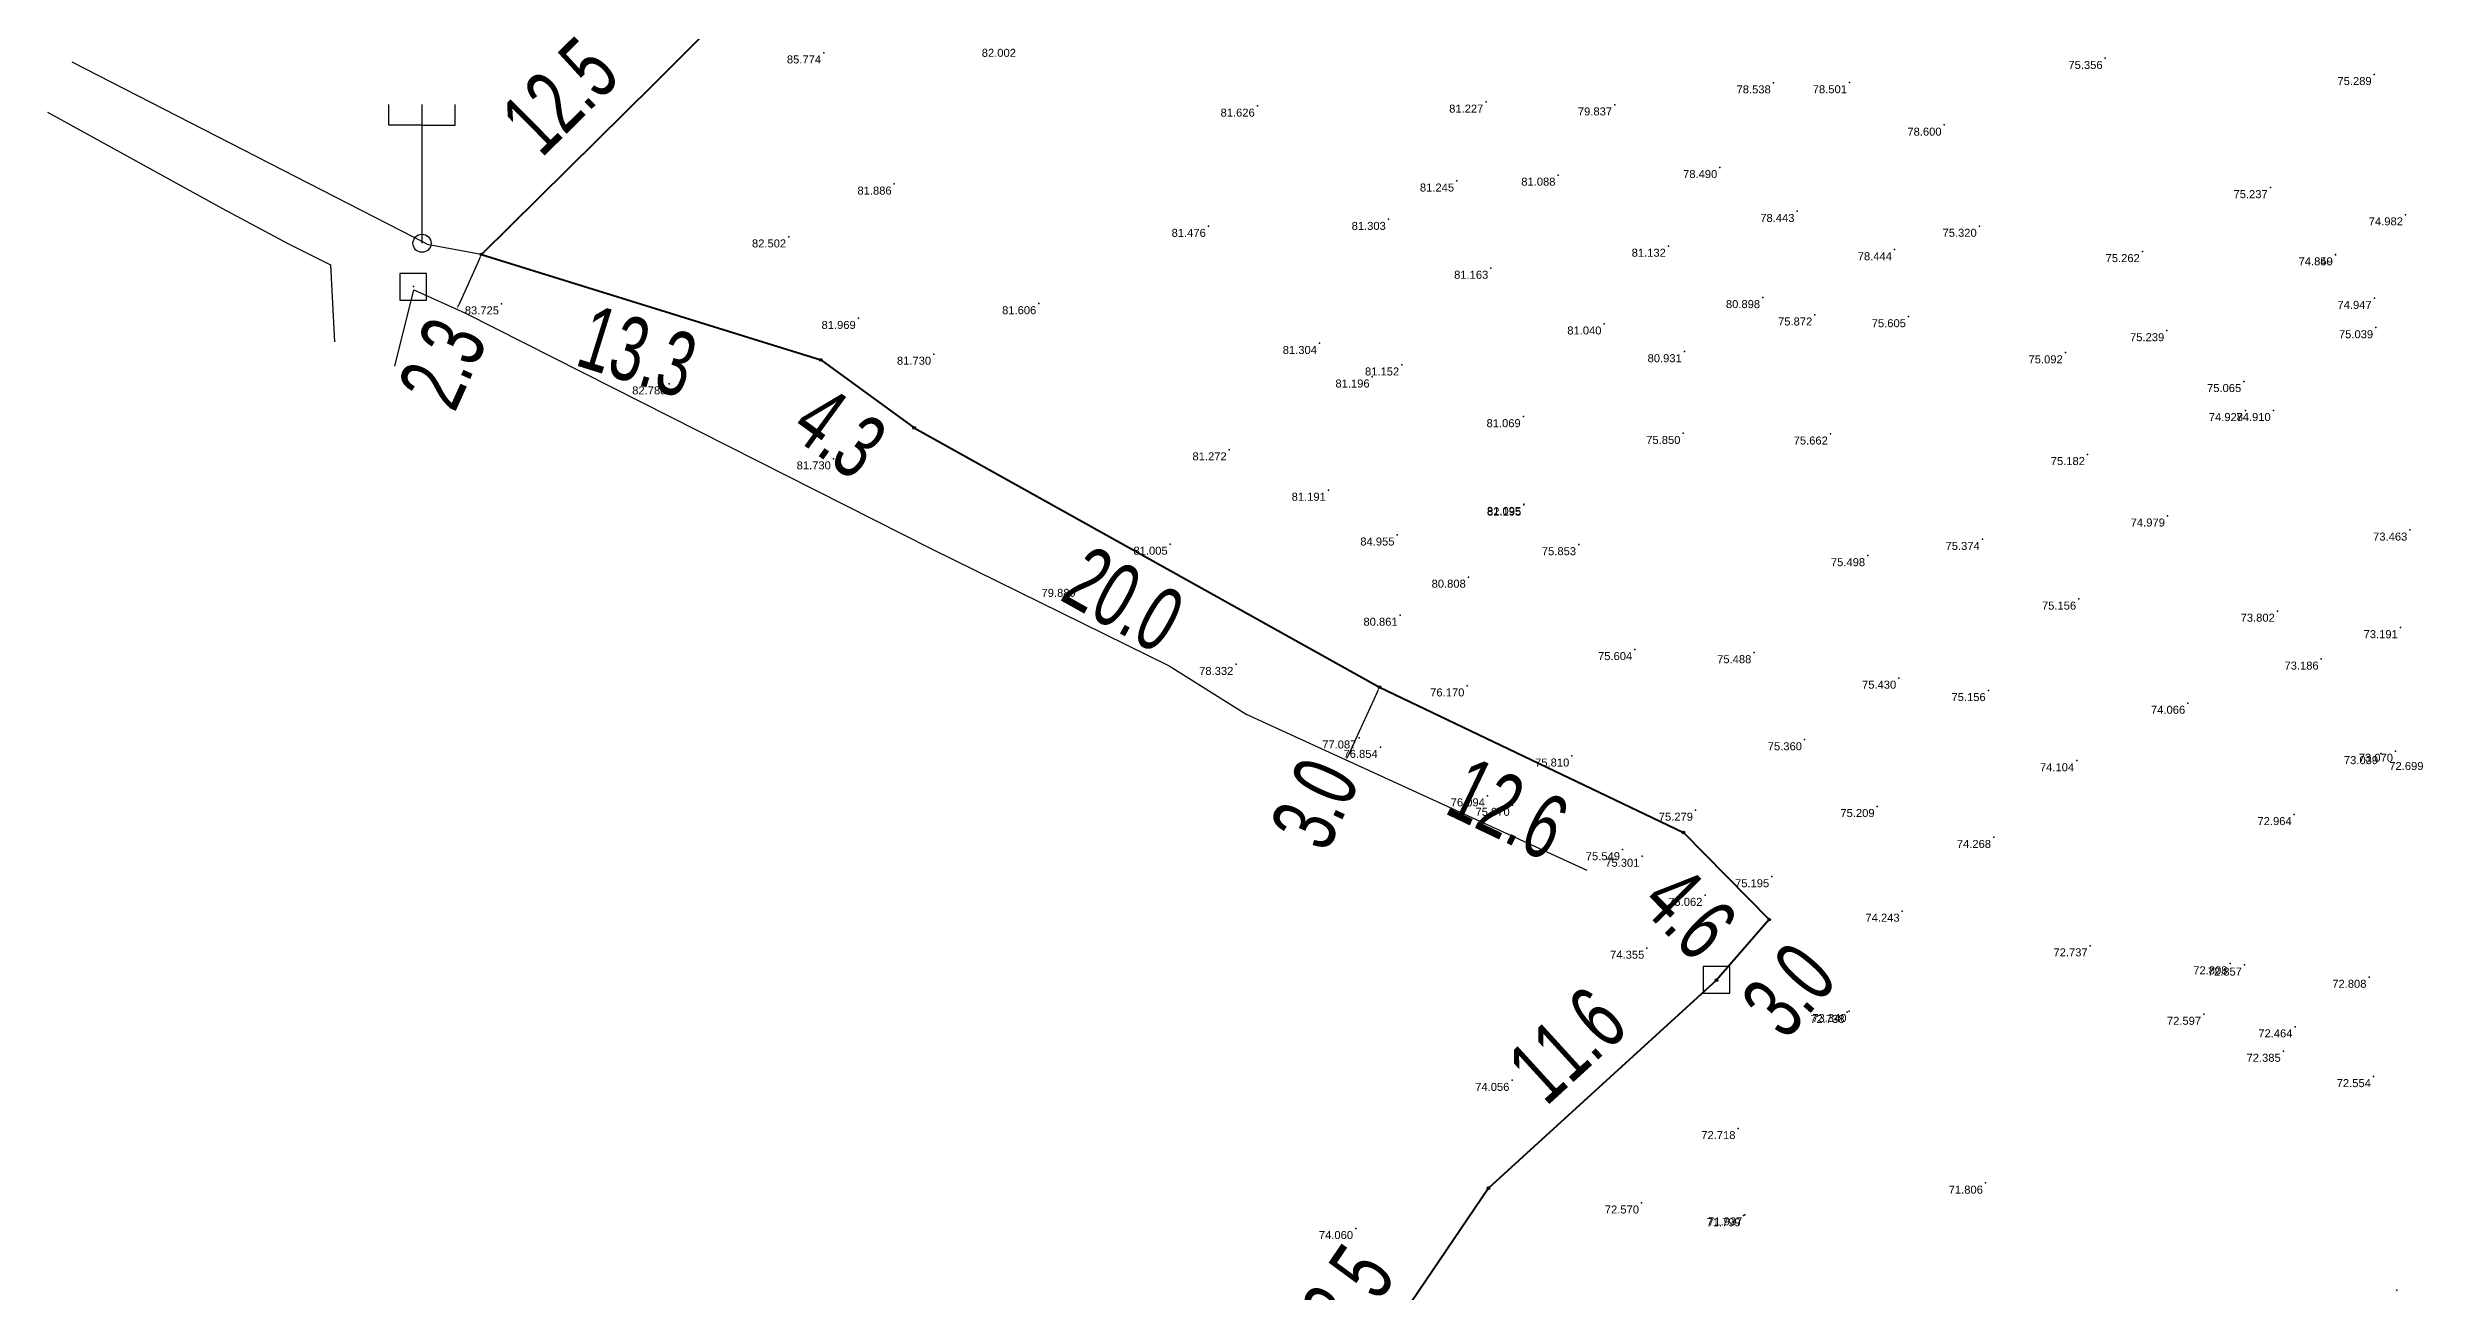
# Model space of a CAD drawing. Header units: millimetres. Extents: x 706139 to 707011, y 753722 to 954403.
# Drawn here: x 706233.2 to 706322, y 953986.6 to 954033.2 of the extents above; entities that cross this region are included whole.
import ezdxf
from ezdxf.enums import TextEntityAlignment as Align

# ---------------------------------------------------------------- set-up
doc = ezdxf.new("R2010")
doc.units = ezdxf.units.MM
doc.linetypes.add('SOLID_LINE', pattern=[0])
doc.layers.add('BD', color=1, linetype='Continuous', lineweight=40)
doc.layers.add('BD SYMBOL', color=7, linetype='Continuous', lineweight=30)
for name, color, linetype in [('dim', 7, 'Continuous'), ('EP SYMBOL', 7, 'Continuous'), ('Height', 7, 'Continuous'), ('RD', 5, 'Continuous'), ('SY SYMBOL', 7, 'Continuous')]:
    doc.layers.add(name, color=color, linetype=linetype)
doc.styles.add('DIM', font='ARIALN.TTF', dxfattribs={"width": 0.8, "height": 2.4})
doc.styles.get("Standard").update_dxf_attribs({"font": 'arial.ttf'})
doc.dimstyles.get("Standard").update_dxf_attribs({"dimtxt": 0.18, "dimasz": 0.18, "dimexe": 0.18, "dimexo": 0.0625, "dimgap": 0.09, "dimtad": 0, "dimtih": 1, "dimtoh": 1, "dimdec": 4, "dimzin": 0, "dimdsep": 46, "dimtxsty": 'Standard', "dimcen": 0.09, "dimadec": 0, "dimazin": 0, "dimtfac": 1, "dimtdec": 4, "dimtofl": 0, "dimtmove": 0, "dimatfit": 3, "dimfxl": 1, "dimtolj": 1, "dimtzin": 0, "dimarcsym": 0})

# ---------------------------------------------------------------- blocks, each defined once
blk = doc.blocks.new('EP')
at = {"color": 6}
for p, q in [((-0.415, 1.477), (-0.415, 1.736)), ((0, 1.477), (0, 1.736)), ((0.415, 1.477), (0.415, 1.736)), ((0, 1.477), (-0.415, 1.477)), ((0, 0), (0, 1.477)), ((0, 1.477), (0.415, 1.477))]:
    blk.add_line(p, q, dxfattribs=at)
blk.add_circle((0, 0), 0.113, dxfattribs=at)
blk = doc.blocks.new('SYSTONE')
at = {"color": 6}
blk.add_polyline3d([(-0.256, -0.003, 0), (-0.256, -0.253, 0), (0.244, -0.253, 0), (0.244, 0.247, 0), (-0.256, 0.247, 0), (-0.256, -0.003, 0)], close=True, dxfattribs=at)
blk.add_point((0, 0), dxfattribs=at)
blk = doc.blocks.new('BD')
at = {"linetype": 'ByBlock'}
for p, q in [((-0.037, -0.034), (0.037, 0.034)), ((-0.035, 0.035), (0.035, -0.035))]:
    blk.add_line(p, q, dxfattribs=at)
blk.add_circle((0, 0), 0.05)
blk.add_point((0, 0))
blk = doc.blocks.new('*D209')
at = {"layer": 'Defpoints', "color": 0, "transparency": 16777216}
for p in [(707534.194, 953960.471), (707535.993, 953959.252), (707528.395, 953948.04)]:
    blk.add_point(p, dxfattribs=at)
at = {"layer": 'dim', "color": 0, "transparency": 16777216, "insert": (707530.395, 953954.865), "char_height": 2.4, "attachment_point": 5, "rotation": 55.87581, "style": 'DIM'}
blk.add_mtext('\\A1;13.5', dxfattribs=at)
blk = doc.blocks.new('*D210')
at = {"layer": 'Defpoints', "color": 0, "transparency": 16777216}
for p in [(707543.217, 953968.511), (707544.546, 953967.054), (707535.993, 953959.252)]:
    blk.add_point(p, dxfattribs=at)
at = {"layer": 'dim', "color": 0, "transparency": 16777216, "insert": (707538.941, 953964.61), "char_height": 2.4, "attachment_point": 5, "rotation": 42.3709, "style": 'DIM'}
blk.add_mtext('\\A1;11.6', dxfattribs=at)
blk = doc.blocks.new('*D211')
at = {"layer": 'Defpoints', "color": 0, "transparency": 16777216}
for p in [(707546.526, 953969.319), (707548.248, 953967.814), (707544.546, 953967.054)]:
    blk.add_point(p, dxfattribs=at)
at = {"layer": 'dim', "color": 0, "transparency": 16777216, "insert": (707547.258, 953966.681), "char_height": 2.4, "attachment_point": 5, "rotation": 48.84095, "style": 'DIM'}
blk.add_mtext('\\A1;3.0', dxfattribs=at)
blk = doc.blocks.new('*D212')
at = {"layer": 'Defpoints', "color": 0, "transparency": 16777216}
for p in [(707543.304, 953972.584), (707541.913, 953971.212), (707546.526, 953969.319)]:
    blk.add_point(p, dxfattribs=at)
at = {"layer": 'dim', "color": 0, "transparency": 16777216, "insert": (707543.524, 953969.579), "char_height": 2.4, "attachment_point": 5, "rotation": 314.62021, "style": 'DIM'}
blk.add_mtext('\\A1;4.6', dxfattribs=at)
blk = doc.blocks.new('*D213')
at = {"layer": 'Defpoints', "color": 0, "transparency": 16777216}
for p in [(707531.911, 953978.033), (707531.035, 953976.201), (707543.304, 953972.584)]:
    blk.add_point(p, dxfattribs=at)
at = {"layer": 'dim', "color": 0, "transparency": 16777216, "insert": (707536.731, 953973.477), "char_height": 2.4, "attachment_point": 5, "rotation": 334.43932, "style": 'DIM'}
blk.add_mtext('\\A1;12.6', dxfattribs=at)
blk = doc.blocks.new('*D214')
at = {"layer": 'Defpoints', "color": 0, "transparency": 16777216}
for p in [(707514.469, 953987.756), (707513.595, 953986.188), (707531.911, 953978.033)]:
    blk.add_point(p, dxfattribs=at)
at = {"layer": 'dim', "color": 0, "transparency": 16777216, "insert": (707522.316, 953981.327), "char_height": 2.4, "attachment_point": 5, "rotation": 330.86263, "style": 'DIM'}
blk.add_mtext('\\A1;20.0', dxfattribs=at)
blk = doc.blocks.new('*D215')
at = {"layer": 'Defpoints', "color": 0, "transparency": 16777216}
for p in [(707510.974, 953990.303), (707509.924, 953988.863), (707514.469, 953987.756)]:
    blk.add_point(p, dxfattribs=at)
at = {"layer": 'dim', "color": 0, "transparency": 16777216, "insert": (707511.671, 953987.589), "char_height": 2.4, "attachment_point": 5, "rotation": 323.9171, "style": 'DIM'}
blk.add_mtext('\\A1;4.3', dxfattribs=at)
blk = doc.blocks.new('*D216')
at = {"layer": 'Defpoints', "color": 0, "transparency": 16777216}
for p in [(707498.245, 953994.261), (707497.728, 953992.599), (707510.974, 953990.303)]:
    blk.add_point(p, dxfattribs=at)
at = {"layer": 'dim', "color": 0, "transparency": 16777216, "insert": (707504.092, 953990.62), "char_height": 2.4, "attachment_point": 5, "rotation": 342.72726, "style": 'DIM'}
blk.add_mtext('\\A1;13.3', dxfattribs=at)
blk = doc.blocks.new('*D217')
at = {"layer": 'Defpoints', "color": 0, "transparency": 16777216}
for p in [(707505.628, 954004.601), (707507.14, 954003.075), (707498.245, 953994.261)]:
    blk.add_point(p, dxfattribs=at)
at = {"layer": 'dim', "color": 0, "transparency": 16777216, "insert": (707501.181, 954000.194), "char_height": 2.4, "attachment_point": 5, "rotation": 44.73793, "style": 'DIM'}
blk.add_mtext('\\A1;12.5', dxfattribs=at)
blk = doc.blocks.new('*D489')
at = {"layer": 'Defpoints', "color": 0, "transparency": 16777216}
for p in [(707498.245, 953994.261), (707497.317, 953992.206), (707497.317, 953992.206)]:
    blk.add_point(p, dxfattribs=at)
at = {"layer": 'dim', "color": 0, "lineweight": -2, "transparency": 16777216}
blk.add_line((707498.171, 953994.097), (707497.391, 953992.37), dxfattribs=at)
at = {"layer": 'dim', "color": 0, "transparency": 16777216}
for points in [[(707498.143, 953994.11), (707498.198, 953994.085), (707498.245, 953994.261)], [(707497.364, 953992.383), (707497.418, 953992.358), (707497.317, 953992.206)]]:
    blk.add_solid(points, dxfattribs=at)
at = {"layer": 'dim', "color": 0, "transparency": 16777216, "insert": (707496.788, 953990.173), "char_height": 2.4, "attachment_point": 5, "rotation": 65.69704, "style": 'DIM'}
blk.add_mtext('\\A1;2.3', dxfattribs=at)
blk = doc.blocks.new('*D490')
at = {"layer": 'Defpoints', "color": 0, "transparency": 16777216}
for p in [(707531.911, 953978.033), (707530.663, 953975.308), (707530.663, 953975.308)]:
    blk.add_point(p, dxfattribs=at)
at = {"layer": 'dim', "color": 0, "lineweight": -2, "transparency": 16777216}
blk.add_line((707531.836, 953977.87), (707530.738, 953975.472), dxfattribs=at)
at = {"layer": 'dim', "color": 0, "transparency": 16777216}
for points in [[(707531.809, 953977.882), (707531.863, 953977.857), (707531.911, 953978.033)], [(707530.711, 953975.484), (707530.766, 953975.459), (707530.663, 953975.308)]]:
    blk.add_solid(points, dxfattribs=at)
at = {"layer": 'dim', "color": 0, "transparency": 16777216, "insert": (707529.493, 953973.671), "char_height": 2.4, "attachment_point": 5, "rotation": 65.40548, "style": 'DIM'}
blk.add_mtext('\\A1;3.0', dxfattribs=at)
blk = doc.blocks.new('FGHFGH')
at = {"layer": 'BD'}
for p, q in [((707507.13974, 954003.0752), (707504.70574, 954000.6472)), ((707504.70574, 954000.6472), (707498.24474, 953994.2612)), ((707498.24474, 953994.2612), (707510.97374, 953990.3032)), ((707510.97374, 953990.3032), (707514.46874, 953987.7562)), ((707514.46874, 953987.7562), (707531.91074, 953978.0332)), ((707531.91074, 953978.0332), (707543.30374, 953972.5842)), ((707543.30374, 953972.5842), (707546.52574, 953969.3192)), ((707546.52574, 953969.3192), (707544.54574, 953967.0542)), ((707544.54574, 953967.0542), (707535.99274, 953959.2522)), ((707535.99274, 953959.2522), (707528.39474, 953948.0402))]:
    blk.add_line(p, q, dxfattribs=at)
at = {"layer": 'RD'}
for p, q in [((707496.20674, 953994.6432), (707482.89774, 954001.4732)), ((707481.97274, 953999.5922), (707488.54074, 953995.9782)), ((707488.54074, 953995.9782), (707491.01174, 953994.6562)), ((707491.01174, 953994.6562), (707492.58974, 953993.8692)), ((707498.23674, 953994.2612), (707496.21474, 953994.6262)), ((707492.58974, 953993.8692), (707492.73174, 953990.9772)), ((707494.99374, 953990.0732), (707495.71174, 953992.9312)), ((707495.71174, 953992.9312), (707497.64274, 953992.0592)), ((707497.64274, 953992.0592), (707515.13774, 953983.2042)), ((707515.13774, 953983.2042), (707524.02374, 953978.8312)), ((707524.02374, 953978.8312), (707526.91374, 953977.0242)), ((707526.91374, 953977.0242), (707539.68574, 953971.1782))]:
    blk.add_line(p, q, dxfattribs=at)
at = {"layer": 'BD SYMBOL'}
for p in [(707498.24474, 953994.2612), (707510.97374, 953990.3032, 82.179), (707514.46874, 953987.7562, 81.581), (707531.91074, 953978.0332, 76.873), (707543.30374, 953972.5842, 75.357), (707546.52574, 953969.3192, 74.787), (707544.54574, 953967.0542, 73.721), (707535.99274, 953959.2522, 73.395)]:
    blk.add_blockref('BD', p, dxfattribs=at)
at = {"layer": 'EP SYMBOL', "xscale": 3, "yscale": 3, "zscale": 3}
blk.add_blockref('EP', (707496.01674, 953994.6782), dxfattribs=at)
at = {"layer": 'SY SYMBOL', "xscale": 2, "yscale": 2, "zscale": 2}
for p in [(707495.69274, 953993.0572), (707544.55874, 953967.0722, 73.734)]:
    blk.add_blockref('SYSTONE', p, dxfattribs=at)
at = {"layer": 'dim'}
for p1, p2, distance, picture, middle in [((707498.24474, 953994.2612), (707507.13974, 954003.0752), 2.14735, '*D217', (707501.18079, 954000.19354)), ((707510.97374, 953990.3032), (707498.24474, 953994.2612), 1.74096, '*D216', (707504.09231, 953990.61976)), ((707514.46874, 953987.7562), (707510.97374, 953990.3032), 1.78241, '*D215', (707511.67148, 953987.58922)), ((707531.91074, 953978.0332), (707514.46874, 953987.7562), 1.79501, '*D214', (707522.31574, 953981.32685)), ((707543.30374, 953972.5842), (707531.91074, 953978.0332), 2.03067, '*D213', (707536.73107, 953973.47678)), ((707546.52574, 953969.3192), (707543.30374, 953972.5842), 1.95409, '*D212', (707543.52386, 953969.57914)), ((707544.54574, 953967.0542), (707546.52574, 953969.3192), -2.28767, '*D211', (707547.25809, 953966.68107)), ((707535.99274, 953959.2522), (707544.54574, 953967.0542), 1.97123, '*D210', (707538.94078, 953964.60954)), ((707528.39474, 953948.0402), (707535.99274, 953959.2522), 2.17233, '*D209', (707530.39543, 953954.86485))]:
    dim = blk.add_aligned_dim(p1=p1, p2=p2, distance=distance, dimstyle='Standard', dxfattribs=at)
    dim.commit()
    dim.dimension.update_dxf_attribs({"geometry": picture, "text_midpoint": middle})
for base, p1, p2, angle, picture, middle in [((707497.31682, 953992.20638), (707498.24474, 953994.2612), (707497.31682, 953992.20638), 245.6970408, '*D489', (707496.78804, 953990.17256)), ((707530.66333, 953975.30794), (707531.91074, 953978.0332), (707530.66333, 953975.30794), 245.4054822, '*D490', (707529.49288, 953973.67087))]:
    dim = blk.add_linear_dim(base=base, p1=p1, p2=p2, angle=angle, dimstyle='Standard', override={"dimsd1": 0, "dimsd2": 0}, dxfattribs=at)
    dim.commit()
    dim.dimension.update_dxf_attribs({"geometry": picture, "text_midpoint": middle, "dimtype": 129})

msp = doc.modelspace()

# ---------------------------------------------------------------- linework, layer by layer
at = {"color": 0, "linetype": 'SOLID_LINE'}
for p in [(706262.256, 954033.0362, 85.7736), (706262.256, 954033.0362, 85.7736), (706262.256, 954033.0362, 85.7736), (706310.3008, 954032.8296, 75.3558), (706310.3008, 954032.8296, 75.3558), (706310.3008, 954032.8296, 75.3558), (706297.8595, 954031.9146, 78.538), (706297.8595, 954031.9146, 78.538), (706297.8595, 954031.9146, 78.538), (706300.7161, 954031.9205, 78.5008), (706300.7161, 954031.9205, 78.5008), (706300.7161, 954031.9205, 78.5008), (706320.3868, 954032.2278, 75.2888), (706320.3868, 954032.2278, 75.2888), (706320.3868, 954032.2278, 75.2888), (706278.5143, 954031.0424, 81.6262), (706278.5143, 954031.0424, 81.6262), (706278.5143, 954031.0424, 81.6262), (706287.0853, 954031.1936, 81.227), (706287.0853, 954031.1936, 81.227), (706287.0853, 954031.1936, 81.227), (706291.9099, 954031.0875, 79.8369), (706291.9099, 954031.0875, 79.8369), (706291.9099, 954031.0875, 79.8369), (706304.2627, 954030.3291, 78.6005), (706304.2627, 954030.3291, 78.6005), (706304.2627, 954030.3291, 78.6005), (706289.7875, 954028.4537, 81.0878), (706289.7875, 954028.4537, 81.0878), (706289.7875, 954028.4537, 81.0878), (706295.8544, 954028.7388, 78.4899), (706295.8544, 954028.7388, 78.4899), (706295.8544, 954028.7388, 78.4899), (706264.9016, 954028.1192, 81.8864), (706264.9016, 954028.1192, 81.8864), (706264.9016, 954028.1192, 81.8864), (706285.9879, 954028.2339, 81.2454), (706285.9879, 954028.2339, 81.2454), (706285.9879, 954028.2339, 81.2454), (706316.49, 954027.9852, 75.2366), (706316.49, 954027.9852, 75.2366), (706316.49, 954027.9852, 75.2366), (706276.6789, 954026.5339, 81.4764), (706276.6789, 954026.5339, 81.4764), (706276.6789, 954026.5339, 81.4764), (706283.4281, 954026.7951, 81.3027), (706283.4281, 954026.7951, 81.3027), (706283.4281, 954026.7951, 81.3027), (706298.7481, 954027.0931, 78.4433), (706298.7481, 954027.0931, 78.4433), (706298.7481, 954027.0931, 78.4433), (706305.5813, 954026.5379, 75.3203), (706305.5813, 954026.5379, 75.3203), (706305.5813, 954026.5379, 75.3203), (706321.5592, 954026.9656, 74.9818), (706321.5592, 954026.9656, 74.9818), (706321.5592, 954026.9656, 74.9818), (706260.9468, 954026.1382, 82.5019), (706260.9468, 954026.1382, 82.5019), (706260.9468, 954026.1382, 82.5019), (706293.9266, 954025.7893, 81.1319), (706293.9266, 954025.7893, 81.1319), (706293.9266, 954025.7893, 81.1319), (706302.4032, 954025.6586, 78.4437), (706302.4032, 954025.6586, 78.4437), (706302.4032, 954025.6586, 78.4437), (706287.2701, 954024.9638, 81.1632), (706287.2701, 954024.9638, 81.1632), (706287.2701, 954024.9638, 81.1632), (706311.6938, 954025.5871, 75.2616), (706311.6938, 954025.5871, 75.2616), (706311.6938, 954025.5871, 75.2616), (706318.9282, 954025.4665, 74.8399), (706318.9282, 954025.4665, 74.8399), (706318.9282, 954025.4665, 74.8399), (706318.9282, 954025.4665, 74.8399), (706318.9282, 954025.4665, 74.8399), (706318.9282, 954025.4665, 74.8399), (706318.9304, 954025.4689, 74.8585), (706318.9304, 954025.4689, 74.8585), (706318.9304, 954025.4689, 74.8585), (706297.4593, 954023.8631, 80.8977), (706297.4593, 954023.8631, 80.8977), (706297.4593, 954023.8631, 80.8977), (706320.3879, 954023.8336, 74.947), (706320.3879, 954023.8336, 74.947), (706320.3879, 954023.8336, 74.947), (706250.181, 954023.6278, 83.7255), (706250.181, 954023.6278, 83.7255), (706250.181, 954023.6278, 83.7255), (706263.555, 954023.0822, 81.9692), (706263.555, 954023.0822, 81.9692), (706263.555, 954023.0822, 81.9692), (706270.3246, 954023.6347, 81.6062), (706270.3246, 954023.6347, 81.6062), (706270.3246, 954023.6347, 81.6062), (706299.4158, 954023.2119, 75.8719), (706299.4158, 954023.2119, 75.8719), (706299.4158, 954023.2119, 75.8719), (706302.927, 954023.1467, 75.605), (706302.927, 954023.1467, 75.605), (706302.927, 954023.1467, 75.605), (706280.8455, 954022.1437, 81.3037), (706280.8455, 954022.1437, 81.3037), (706280.8455, 954022.1437, 81.3037), (706291.5124, 954022.8751, 81.0395), (706291.5124, 954022.8751, 81.0395), (706291.5124, 954022.8751, 81.0395), (706312.61, 954022.6219, 75.2388), (706312.61, 954022.6219, 75.2388), (706312.61, 954022.6219, 75.2388), (706320.4424, 954022.7332, 75.0393), (706320.4424, 954022.7332, 75.0393), (706320.4424, 954022.7332, 75.0393), (706266.3819, 954021.7423, 81.7301), (706266.3819, 954021.7423, 81.7301), (706266.3819, 954021.7423, 81.7301), (706283.9296, 954021.3372, 81.152), (706283.9296, 954021.3372, 81.152), (706283.9296, 954021.3372, 81.152), (706294.5235, 954021.8343, 80.9309), (706294.5235, 954021.8343, 80.9309), (706294.5235, 954021.8343, 80.9309), (706308.8051, 954021.7934, 75.0921), (706308.8051, 954021.7934, 75.0921), (706308.8051, 954021.7934, 75.0921), (706256.4572, 954020.6283, 82.7876), (706256.4572, 954020.6283, 82.7876), (706256.4572, 954020.6283, 82.7876), (706282.8211, 954020.8862, 81.1963), (706282.8211, 954020.8862, 81.1963), (706282.8211, 954020.8862, 81.1963), (706315.498, 954020.7154, 75.065), (706315.498, 954020.7154, 75.065), (706315.498, 954020.7154, 75.065), (706288.4854, 954019.3981, 81.0692), (706288.4854, 954019.3981, 81.0692), (706288.4854, 954019.3981, 81.0692), (706315.5637, 954019.6275, 74.9277), (706315.5637, 954019.6275, 74.9277), (706315.5637, 954019.6275, 74.9277), (706316.6019, 954019.6295, 74.9098), (706316.6019, 954019.6295, 74.9098), (706316.6019, 954019.6295, 74.9098), (706294.4728, 954018.7711, 75.8495), (706294.4728, 954018.7711, 75.8495), (706294.4728, 954018.7711, 75.8495), (706299.9996, 954018.7485, 75.6618), (706299.9996, 954018.7485, 75.6618), (706299.9996, 954018.7485, 75.6618), (706262.6225, 954017.8179, 81.7295), (706262.6225, 954017.8179, 81.7295), (706262.6225, 954017.8179, 81.7295), (706277.4615, 954018.1549, 81.2715), (706277.4615, 954018.1549, 81.2715), (706277.4615, 954018.1549, 81.2715), (706309.6372, 954017.9786, 75.1822), (706309.6372, 954017.9786, 75.1822), (706309.6372, 954017.9786, 75.1822), (706281.1794, 954016.6407, 81.1905), (706281.1794, 954016.6407, 81.1905), (706281.1794, 954016.6407, 81.1905), (706288.4996, 954016.1096, 81.0949), (706288.4996, 954016.1096, 81.0949), (706288.4996, 954016.1096, 81.0949), (706288.5056, 954016.0815, 82.1953), (706288.5056, 954016.0815, 82.1953), (706288.5056, 954016.0815, 82.1953), (706283.7538, 954014.9622, 84.9549), (706283.7538, 954014.9622, 84.9549), (706283.7538, 954014.9622, 84.9549), (706312.6353, 954015.675, 74.9793), (706312.6353, 954015.675, 74.9793), (706312.6353, 954015.675, 74.9793), (706321.723, 954015.1471, 73.4626), (706321.723, 954015.1471, 73.4626), (706321.723, 954015.1471, 73.4626), (706275.2491, 954014.6171, 81.0048), (706275.2491, 954014.6171, 81.0048), (706275.2491, 954014.6171, 81.0048), (706290.5601, 954014.5996, 75.8533), (706290.5601, 954014.5996, 75.8533), (706290.5601, 954014.5996, 75.8533), (706301.3967, 954014.1869, 75.4977), (706301.3967, 954014.1869, 75.4977), (706301.3967, 954014.1869, 75.4977), (706305.6951, 954014.7968, 75.3737), (706305.6951, 954014.7968, 75.3737), (706305.6951, 954014.7968, 75.3737), (706286.4259, 954013.3802, 80.8084), (706286.4259, 954013.3802, 80.8084), (706286.4259, 954013.3802, 80.8084), (706271.8028, 954013.0375, 79.889), (706271.8028, 954013.0375, 79.889), (706271.8028, 954013.0375, 79.889), (706309.3083, 954012.5583, 75.1559), (706309.3083, 954012.5583, 75.1559), (706309.3083, 954012.5583, 75.1559), (706283.8714, 954011.9553, 80.8606), (706283.8714, 954011.9553, 80.8606), (706283.8714, 954011.9553, 80.8606), (706316.7557, 954012.1057, 73.8015), (706316.7557, 954012.1057, 73.8015), (706316.7557, 954012.1057, 73.8015), (706321.3654, 954011.4884, 73.1913), (706321.3654, 954011.4884, 73.1913), (706321.3654, 954011.4884, 73.1913), (706292.6649, 954010.6661, 75.6039), (706292.6649, 954010.6661, 75.6039), (706292.6649, 954010.6661, 75.6039), (706297.1314, 954010.5501, 75.4881), (706297.1314, 954010.5501, 75.4881), (706297.1314, 954010.5501, 75.4881), (706277.7116, 954010.1102, 78.3321), (706277.7116, 954010.1102, 78.3321), (706277.7116, 954010.1102, 78.3321), (706302.5637, 954009.5948, 75.43), (706302.5637, 954009.5948, 75.43), (706302.5637, 954009.5948, 75.43), (706318.4002, 954010.3099, 73.1861), (706318.4002, 954010.3099, 73.1861), (706318.4002, 954010.3099, 73.1861), (706286.3731, 954009.3043, 76.1702), (706286.3731, 954009.3043, 76.1702), (706286.3731, 954009.3043, 76.1702), (706305.9172, 954009.1298, 75.1556), (706305.9172, 954009.1298, 75.1556), (706305.9172, 954009.1298, 75.1556), (706313.3962, 954008.6543, 74.0661), (706313.3962, 954008.6543, 74.0661), (706313.3962, 954008.6543, 74.0661), (706282.3244, 954007.3522, 77.0871), (706282.3244, 954007.3522, 77.0871), (706282.3244, 954007.3522, 77.0871), (706283.1235, 954006.9999, 76.8539), (706283.1235, 954006.9999, 76.8539), (706283.1235, 954006.9999, 76.8539), (706299.0291, 954007.2858, 75.3597), (706299.0291, 954007.2858, 75.3597), (706299.0291, 954007.2858, 75.3597), (706290.3064, 954006.6764, 75.8104), (706290.3064, 954006.6764, 75.8104), (706290.3064, 954006.6764, 75.8104), (706309.2332, 954006.4999, 74.104), (706309.2332, 954006.4999, 74.104), (706309.2332, 954006.4999, 74.104), (706320.6282, 954006.7654, 73.0387), (706320.6282, 954006.7654, 73.0387), (706320.6282, 954006.7654, 73.0387), (706321.1864, 954006.8543, 73.0695), (706321.1864, 954006.8543, 73.0695), (706321.1864, 954006.8543, 73.0695), (706287.1417, 954005.183, 76.0939), (706287.1417, 954005.183, 76.0939), (706287.1417, 954005.183, 76.0939), (706288.0717, 954004.8273, 75.9704), (706288.0717, 954004.8273, 75.9704), (706288.0717, 954004.8273, 75.9704), (706294.9433, 954004.6454, 75.2787), (706294.9433, 954004.6454, 75.2787), (706294.9433, 954004.6454, 75.2787), (706301.7521, 954004.7822, 75.2092), (706301.7521, 954004.7822, 75.2092), (706301.7521, 954004.7822, 75.2092), (706317.3883, 954004.4797, 72.964), (706317.3883, 954004.4797, 72.964), (706317.3883, 954004.4797, 72.964), (706306.1167, 954003.6227, 74.2683), (706306.1167, 954003.6227, 74.2683), (706306.1167, 954003.6227, 74.2683), (706292.2072, 954003.1648, 75.5487), (706292.2072, 954003.1648, 75.5487), (706292.2072, 954003.1648, 75.5487), (706292.9363, 954002.9174, 75.3013), (706292.9363, 954002.9174, 75.3013), (706292.9363, 954002.9174, 75.3013), (706297.8017, 954002.15, 75.1953), (706297.8017, 954002.15, 75.1953), (706297.8017, 954002.15, 75.1953), (706295.2968, 954001.4521, 75.0617), (706295.2968, 954001.4521, 75.0617), (706295.2968, 954001.4521, 75.0617), (706302.6912, 954000.8571, 74.2429), (706302.6912, 954000.8571, 74.2429), (706302.6912, 954000.8571, 74.2429), (706293.1184, 953999.471, 74.3545), (706293.1184, 953999.471, 74.3545), (706293.1184, 953999.471, 74.3545), (706309.739, 953999.5587, 72.7369), (706309.739, 953999.5587, 72.7369), (706309.739, 953999.5587, 72.7369), (706314.9798, 953998.8862, 72.8079), (706314.9798, 953998.8862, 72.8079), (706314.9798, 953998.8862, 72.8079), (706315.5231, 953998.8382, 72.857), (706315.5231, 953998.8382, 72.857), (706315.5231, 953998.8382, 72.857), (706320.192, 953998.3806, 72.8081), (706320.192, 953998.3806, 72.8081), (706320.192, 953998.3806, 72.8081), (706300.6227, 953997.0642, 72.7384), (706300.6227, 953997.0642, 72.7384), (706300.6227, 953997.0642, 72.7384), (706300.698, 953997.0978, 73.3404), (706300.698, 953997.0978, 73.3404), (706300.698, 953997.0978, 73.3404), (706313.9925, 953996.9936, 72.5966), (706313.9925, 953996.9936, 72.5966), (706313.9925, 953996.9936, 72.5966), (706317.4195, 953996.5213, 72.4641), (706317.4195, 953996.5213, 72.4641), (706317.4195, 953996.5213, 72.4641), (706316.9781, 953995.6063, 72.3847), (706316.9781, 953995.6063, 72.3847), (706316.9781, 953995.6063, 72.3847), (706288.0609, 953994.5148, 74.0559), (706288.0609, 953994.5148, 74.0559), (706288.0609, 953994.5148, 74.0559), (706320.3585, 953994.6562, 72.5544), (706320.3585, 953994.6562, 72.5544), (706320.3585, 953994.6562, 72.5544), (706296.5363, 953992.7081, 72.7177), (706296.5363, 953992.7081, 72.7177), (706296.5363, 953992.7081, 72.7177), (706305.8126, 953990.6616, 71.8057), (706305.8126, 953990.6616, 71.8057), (706305.8126, 953990.6616, 71.8057), (706292.9194, 953989.9181, 72.5705), (706292.9194, 953989.9181, 72.5705), (706292.9194, 953989.9181, 72.5705), (706296.7315, 953989.4385, 71.7991), (706296.7315, 953989.4385, 71.7991), (706296.7315, 953989.4385, 71.7991), (706296.7917, 953989.4719, 71.937), (706296.7917, 953989.4719, 71.937), (706296.7917, 953989.4719, 71.937), (706282.1995, 953988.9601, 74.0602), (706282.1995, 953988.9601, 74.0602), (706282.1995, 953988.9601, 74.0602), (706321.2267, 953986.6379, 71.9373), (706321.2267, 953986.6379, 71.9373), (706321.2267, 953986.6379, 71.9373)]:
    msp.add_point(p, dxfattribs=at)

# ---------------------------------------------------------------- block references
msp.add_blockref('FGHFGH', (-1248.8207, 31.2158))

# ---------------------------------------------------------------- texts
at = {"layer": 'Height', "color": 4, "linetype": 'SOLID_LINE'}
for s, p in [('85.774', (706262.156, 954032.9362, 85.7736)), ('85.774', (706262.156, 954032.9362, 85.7736)), ('85.774', (706262.156, 954032.9362, 85.7736)), ('82.002', (706269.4609, 954033.1849, 82.002)), ('82.002', (706269.4609, 954033.1849, 82.002)), ('82.002', (706269.4609, 954033.1849, 82.002)), ('75.356', (706310.2008, 954032.7296, 75.3558)), ('75.356', (706310.2008, 954032.7296, 75.3558)), ('75.356', (706310.2008, 954032.7296, 75.3558)), ('78.538', (706297.7595, 954031.8146, 78.538)), ('78.538', (706297.7595, 954031.8146, 78.538)), ('78.538', (706297.7595, 954031.8146, 78.538)), ('78.501', (706300.6161, 954031.8205, 78.5008)), ('78.501', (706300.6161, 954031.8205, 78.5008)), ('78.501', (706300.6161, 954031.8205, 78.5008)), ('75.289', (706320.2868, 954032.1278, 75.2888)), ('75.289', (706320.2868, 954032.1278, 75.2888)), ('75.289', (706320.2868, 954032.1278, 75.2888)), ('81.626', (706278.4143, 954030.9424, 81.6262)), ('81.626', (706278.4143, 954030.9424, 81.6262)), ('81.626', (706278.4143, 954030.9424, 81.6262)), ('81.227', (706286.9853, 954031.0936, 81.227)), ('81.227', (706286.9853, 954031.0936, 81.227)), ('81.227', (706286.9853, 954031.0936, 81.227)), ('79.837', (706291.8099, 954030.9875, 79.8369)), ('79.837', (706291.8099, 954030.9875, 79.8369)), ('79.837', (706291.8099, 954030.9875, 79.8369)), ('78.600', (706304.1627, 954030.2291, 78.6005)), ('78.600', (706304.1627, 954030.2291, 78.6005)), ('78.600', (706304.1627, 954030.2291, 78.6005)), ('81.088', (706289.6875, 954028.3537, 81.0878)), ('81.088', (706289.6875, 954028.3537, 81.0878)), ('81.088', (706289.6875, 954028.3537, 81.0878)), ('78.490', (706295.7544, 954028.6388, 78.4899)), ('78.490', (706295.7544, 954028.6388, 78.4899)), ('78.490', (706295.7544, 954028.6388, 78.4899)), ('81.886', (706264.8016, 954028.0192, 81.8864)), ('81.886', (706264.8016, 954028.0192, 81.8864)), ('81.886', (706264.8016, 954028.0192, 81.8864)), ('81.245', (706285.8879, 954028.1339, 81.2454)), ('81.245', (706285.8879, 954028.1339, 81.2454)), ('81.245', (706285.8879, 954028.1339, 81.2454)), ('75.237', (706316.39, 954027.8852, 75.2366)), ('75.237', (706316.39, 954027.8852, 75.2366)), ('75.237', (706316.39, 954027.8852, 75.2366)), ('81.303', (706283.3281, 954026.6951, 81.3027)), ('81.303', (706283.3281, 954026.6951, 81.3027)), ('81.303', (706283.3281, 954026.6951, 81.3027)), ('78.443', (706298.6481, 954026.9931, 78.4433)), ('78.443', (706298.6481, 954026.9931, 78.4433)), ('78.443', (706298.6481, 954026.9931, 78.4433)), ('74.982', (706321.4592, 954026.8656, 74.9818)), ('74.982', (706321.4592, 954026.8656, 74.9818)), ('74.982', (706321.4592, 954026.8656, 74.9818)), ('82.502', (706260.8468, 954026.0382, 82.5019)), ('82.502', (706260.8468, 954026.0382, 82.5019)), ('82.502', (706260.8468, 954026.0382, 82.5019)), ('81.476', (706276.5789, 954026.4339, 81.4764)), ('81.476', (706276.5789, 954026.4339, 81.4764)), ('81.476', (706276.5789, 954026.4339, 81.4764)), ('81.132', (706293.8266, 954025.6893, 81.1319)), ('81.132', (706293.8266, 954025.6893, 81.1319)), ('81.132', (706293.8266, 954025.6893, 81.1319)), ('75.320', (706305.4813, 954026.4379, 75.3203)), ('75.320', (706305.4813, 954026.4379, 75.3203)), ('75.320', (706305.4813, 954026.4379, 75.3203)), ('81.163', (706287.1701, 954024.8638, 81.1632)), ('81.163', (706287.1701, 954024.8638, 81.1632)), ('81.163', (706287.1701, 954024.8638, 81.1632)), ('78.444', (706302.3032, 954025.5586, 78.4437)), ('78.444', (706302.3032, 954025.5586, 78.4437)), ('78.444', (706302.3032, 954025.5586, 78.4437)), ('75.262', (706311.5938, 954025.4871, 75.2616)), ('75.262', (706311.5938, 954025.4871, 75.2616)), ('75.262', (706311.5938, 954025.4871, 75.2616)), ('74.840', (706318.8282, 954025.3665, 74.8399)), ('74.840', (706318.8282, 954025.3665, 74.8399)), ('74.840', (706318.8282, 954025.3665, 74.8399)), ('74.840', (706318.8282, 954025.3665, 74.8399)), ('74.840', (706318.8282, 954025.3665, 74.8399)), ('74.840', (706318.8282, 954025.3665, 74.8399)), ('74.859', (706318.8304, 954025.3689, 74.8585)), ('74.859', (706318.8304, 954025.3689, 74.8585)), ('74.859', (706318.8304, 954025.3689, 74.8585)), ('83.725', (706250.081, 954023.5278, 83.7255)), ('83.725', (706250.081, 954023.5278, 83.7255)), ('83.725', (706250.081, 954023.5278, 83.7255)), ('81.969', (706263.455, 954022.9822, 81.9692)), ('81.969', (706263.455, 954022.9822, 81.9692)), ('81.969', (706263.455, 954022.9822, 81.9692)), ('81.606', (706270.2246, 954023.5347, 81.6062)), ('81.606', (706270.2246, 954023.5347, 81.6062)), ('81.606', (706270.2246, 954023.5347, 81.6062)), ('80.898', (706297.3593, 954023.7631, 80.8977)), ('80.898', (706297.3593, 954023.7631, 80.8977)), ('80.898', (706297.3593, 954023.7631, 80.8977)), ('75.872', (706299.3158, 954023.1119, 75.8719)), ('75.872', (706299.3158, 954023.1119, 75.8719)), ('75.872', (706299.3158, 954023.1119, 75.8719)), ('75.605', (706302.827, 954023.0467, 75.605)), ('75.605', (706302.827, 954023.0467, 75.605)), ('75.605', (706302.827, 954023.0467, 75.605)), ('74.947', (706320.2879, 954023.7336, 74.947)), ('74.947', (706320.2879, 954023.7336, 74.947)), ('74.947', (706320.2879, 954023.7336, 74.947)), ('81.304', (706280.7455, 954022.0437, 81.3037)), ('81.304', (706280.7455, 954022.0437, 81.3037)), ('81.304', (706280.7455, 954022.0437, 81.3037)), ('81.040', (706291.4124, 954022.7751, 81.0395)), ('81.040', (706291.4124, 954022.7751, 81.0395)), ('81.040', (706291.4124, 954022.7751, 81.0395)), ('75.239', (706312.51, 954022.5219, 75.2388)), ('75.239', (706312.51, 954022.5219, 75.2388)), ('75.239', (706312.51, 954022.5219, 75.2388)), ('75.039', (706320.3424, 954022.6332, 75.0393)), ('75.039', (706320.3424, 954022.6332, 75.0393)), ('75.039', (706320.3424, 954022.6332, 75.0393)), ('81.730', (706266.2819, 954021.6423, 81.7301)), ('81.730', (706266.2819, 954021.6423, 81.7301)), ('81.730', (706266.2819, 954021.6423, 81.7301)), ('81.152', (706283.8296, 954021.2372, 81.152)), ('81.152', (706283.8296, 954021.2372, 81.152)), ('81.152', (706283.8296, 954021.2372, 81.152)), ('80.931', (706294.4235, 954021.7343, 80.9309)), ('80.931', (706294.4235, 954021.7343, 80.9309)), ('80.931', (706294.4235, 954021.7343, 80.9309)), ('75.092', (706308.7051, 954021.6934, 75.0921)), ('75.092', (706308.7051, 954021.6934, 75.0921)), ('75.092', (706308.7051, 954021.6934, 75.0921)), ('82.788', (706256.3572, 954020.5283, 82.7876)), ('82.788', (706256.3572, 954020.5283, 82.7876)), ('82.788', (706256.3572, 954020.5283, 82.7876)), ('81.196', (706282.7211, 954020.7862, 81.1963)), ('81.196', (706282.7211, 954020.7862, 81.1963)), ('81.196', (706282.7211, 954020.7862, 81.1963)), ('75.065', (706315.398, 954020.6154, 75.065)), ('75.065', (706315.398, 954020.6154, 75.065)), ('75.065', (706315.398, 954020.6154, 75.065)), ('74.928', (706315.4637, 954019.5275, 74.9277)), ('74.928', (706315.4637, 954019.5275, 74.9277)), ('74.928', (706315.4637, 954019.5275, 74.9277)), ('74.910', (706316.5019, 954019.5295, 74.9098)), ('74.910', (706316.5019, 954019.5295, 74.9098)), ('74.910', (706316.5019, 954019.5295, 74.9098)), ('81.069', (706288.3854, 954019.2981, 81.0692)), ('81.069', (706288.3854, 954019.2981, 81.0692)), ('81.069', (706288.3854, 954019.2981, 81.0692)), ('75.850', (706294.3728, 954018.6711, 75.8495)), ('75.850', (706294.3728, 954018.6711, 75.8495)), ('75.850', (706294.3728, 954018.6711, 75.8495)), ('75.662', (706299.8996, 954018.6485, 75.6618)), ('75.662', (706299.8996, 954018.6485, 75.6618)), ('75.662', (706299.8996, 954018.6485, 75.6618)), ('81.730', (706262.5225, 954017.7179, 81.7295)), ('81.730', (706262.5225, 954017.7179, 81.7295)), ('81.730', (706262.5225, 954017.7179, 81.7295)), ('81.272', (706277.3615, 954018.0549, 81.2715)), ('81.272', (706277.3615, 954018.0549, 81.2715)), ('81.272', (706277.3615, 954018.0549, 81.2715)), ('75.182', (706309.5372, 954017.8786, 75.1822)), ('75.182', (706309.5372, 954017.8786, 75.1822)), ('75.182', (706309.5372, 954017.8786, 75.1822)), ('81.191', (706281.0794, 954016.5407, 81.1905)), ('81.191', (706281.0794, 954016.5407, 81.1905)), ('81.191', (706281.0794, 954016.5407, 81.1905)), ('81.095', (706288.3996, 954016.0096, 81.0949)), ('81.095', (706288.3996, 954016.0096, 81.0949)), ('81.095', (706288.3996, 954016.0096, 81.0949)), ('82.195', (706288.4056, 954015.9815, 82.1953)), ('82.195', (706288.4056, 954015.9815, 82.1953)), ('82.195', (706288.4056, 954015.9815, 82.1953)), ('74.979', (706312.5353, 954015.575, 74.9793)), ('74.979', (706312.5353, 954015.575, 74.9793)), ('74.979', (706312.5353, 954015.575, 74.9793)), ('73.463', (706321.623, 954015.0471, 73.4626)), ('73.463', (706321.623, 954015.0471, 73.4626)), ('73.463', (706321.623, 954015.0471, 73.4626)), ('81.005', (706275.1491, 954014.5171, 81.0048)), ('81.005', (706275.1491, 954014.5171, 81.0048)), ('81.005', (706275.1491, 954014.5171, 81.0048)), ('84.955', (706283.6538, 954014.8622, 84.9549)), ('84.955', (706283.6538, 954014.8622, 84.9549)), ('84.955', (706283.6538, 954014.8622, 84.9549)), ('75.853', (706290.4601, 954014.4996, 75.8533)), ('75.853', (706290.4601, 954014.4996, 75.8533)), ('75.853', (706290.4601, 954014.4996, 75.8533)), ('75.498', (706301.2967, 954014.0869, 75.4977)), ('75.498', (706301.2967, 954014.0869, 75.4977)), ('75.498', (706301.2967, 954014.0869, 75.4977)), ('75.374', (706305.5951, 954014.6968, 75.3737)), ('75.374', (706305.5951, 954014.6968, 75.3737)), ('75.374', (706305.5951, 954014.6968, 75.3737)), ('80.808', (706286.3259, 954013.2802, 80.8084)), ('80.808', (706286.3259, 954013.2802, 80.8084)), ('80.808', (706286.3259, 954013.2802, 80.8084)), ('79.889', (706271.7028, 954012.9375, 79.889)), ('79.889', (706271.7028, 954012.9375, 79.889)), ('79.889', (706271.7028, 954012.9375, 79.889)), ('75.156', (706309.2083, 954012.4583, 75.1559)), ('75.156', (706309.2083, 954012.4583, 75.1559)), ('75.156', (706309.2083, 954012.4583, 75.1559)), ('80.861', (706283.7714, 954011.8553, 80.8606)), ('80.861', (706283.7714, 954011.8553, 80.8606)), ('80.861', (706283.7714, 954011.8553, 80.8606)), ('73.802', (706316.6557, 954012.0057, 73.8015)), ('73.802', (706316.6557, 954012.0057, 73.8015)), ('73.802', (706316.6557, 954012.0057, 73.8015)), ('73.191', (706321.2654, 954011.3884, 73.1913)), ('73.191', (706321.2654, 954011.3884, 73.1913)), ('73.191', (706321.2654, 954011.3884, 73.1913)), ('75.604', (706292.5649, 954010.5661, 75.6039)), ('75.604', (706292.5649, 954010.5661, 75.6039)), ('75.604', (706292.5649, 954010.5661, 75.6039)), ('78.332', (706277.6116, 954010.0102, 78.3321)), ('78.332', (706277.6116, 954010.0102, 78.3321)), ('78.332', (706277.6116, 954010.0102, 78.3321)), ('75.488', (706297.0314, 954010.4501, 75.4881)), ('75.488', (706297.0314, 954010.4501, 75.4881)), ('75.488', (706297.0314, 954010.4501, 75.4881)), ('73.186', (706318.3002, 954010.2099, 73.1861)), ('73.186', (706318.3002, 954010.2099, 73.1861)), ('73.186', (706318.3002, 954010.2099, 73.1861)), ('76.170', (706286.2731, 954009.2043, 76.1702)), ('76.170', (706286.2731, 954009.2043, 76.1702)), ('76.170', (706286.2731, 954009.2043, 76.1702)), ('75.430', (706302.4637, 954009.4948, 75.43)), ('75.430', (706302.4637, 954009.4948, 75.43)), ('75.430', (706302.4637, 954009.4948, 75.43)), ('75.156', (706305.8172, 954009.0298, 75.1556)), ('75.156', (706305.8172, 954009.0298, 75.1556)), ('75.156', (706305.8172, 954009.0298, 75.1556)), ('74.066', (706313.2962, 954008.5543, 74.0661)), ('74.066', (706313.2962, 954008.5543, 74.0661)), ('74.066', (706313.2962, 954008.5543, 74.0661)), ('77.087', (706282.2244, 954007.2522, 77.0871)), ('77.087', (706282.2244, 954007.2522, 77.0871)), ('77.087', (706282.2244, 954007.2522, 77.0871)), ('75.360', (706298.9291, 954007.1858, 75.3597)), ('75.360', (706298.9291, 954007.1858, 75.3597)), ('75.360', (706298.9291, 954007.1858, 75.3597)), ('76.854', (706283.0235, 954006.8999, 76.8539)), ('76.854', (706283.0235, 954006.8999, 76.8539)), ('76.854', (706283.0235, 954006.8999, 76.8539)), ('75.810', (706290.2064, 954006.5764, 75.8104)), ('75.810', (706290.2064, 954006.5764, 75.8104)), ('75.810', (706290.2064, 954006.5764, 75.8104)), ('74.104', (706309.1332, 954006.3999, 74.104)), ('74.104', (706309.1332, 954006.3999, 74.104)), ('74.104', (706309.1332, 954006.3999, 74.104)), ('73.039', (706320.5282, 954006.6654, 73.0387)), ('73.039', (706320.5282, 954006.6654, 73.0387)), ('73.039', (706320.5282, 954006.6654, 73.0387)), ('73.070', (706321.0864, 954006.7543, 73.0695)), ('73.070', (706321.0864, 954006.7543, 73.0695)), ('73.070', (706321.0864, 954006.7543, 73.0695)), ('72.699', (706322.2303, 954006.4461, 72.6988)), ('72.699', (706322.2303, 954006.4461, 72.6988)), ('72.699', (706322.2303, 954006.4461, 72.6988)), ('76.094', (706287.0417, 954005.083, 76.0939)), ('76.094', (706287.0417, 954005.083, 76.0939)), ('76.094', (706287.0417, 954005.083, 76.0939)), ('75.970', (706287.9717, 954004.7273, 75.9704)), ('75.970', (706287.9717, 954004.7273, 75.9704)), ('75.970', (706287.9717, 954004.7273, 75.9704)), ('75.279', (706294.8433, 954004.5454, 75.2787)), ('75.279', (706294.8433, 954004.5454, 75.2787)), ('75.279', (706294.8433, 954004.5454, 75.2787)), ('75.209', (706301.6521, 954004.6822, 75.2092)), ('75.209', (706301.6521, 954004.6822, 75.2092)), ('75.209', (706301.6521, 954004.6822, 75.2092)), ('72.964', (706317.2883, 954004.3797, 72.964)), ('72.964', (706317.2883, 954004.3797, 72.964)), ('72.964', (706317.2883, 954004.3797, 72.964)), ('74.268', (706306.0167, 954003.5227, 74.2683)), ('74.268', (706306.0167, 954003.5227, 74.2683)), ('74.268', (706306.0167, 954003.5227, 74.2683)), ('75.549', (706292.1072, 954003.0648, 75.5487)), ('75.549', (706292.1072, 954003.0648, 75.5487)), ('75.549', (706292.1072, 954003.0648, 75.5487)), ('75.301', (706292.8363, 954002.8174, 75.3013)), ('75.301', (706292.8363, 954002.8174, 75.3013)), ('75.301', (706292.8363, 954002.8174, 75.3013)), ('75.195', (706297.7017, 954002.05, 75.1953)), ('75.195', (706297.7017, 954002.05, 75.1953)), ('75.195', (706297.7017, 954002.05, 75.1953)), ('75.062', (706295.1968, 954001.3521, 75.0617)), ('75.062', (706295.1968, 954001.3521, 75.0617)), ('75.062', (706295.1968, 954001.3521, 75.0617)), ('74.243', (706302.5912, 954000.7571, 74.2429)), ('74.243', (706302.5912, 954000.7571, 74.2429)), ('74.243', (706302.5912, 954000.7571, 74.2429)), ('74.355', (706293.0184, 953999.371, 74.3545)), ('74.355', (706293.0184, 953999.371, 74.3545)), ('74.355', (706293.0184, 953999.371, 74.3545)), ('72.737', (706309.639, 953999.4587, 72.7369)), ('72.737', (706309.639, 953999.4587, 72.7369)), ('72.737', (706309.639, 953999.4587, 72.7369)), ('72.808', (706314.8798, 953998.7862, 72.8079)), ('72.808', (706314.8798, 953998.7862, 72.8079)), ('72.808', (706314.8798, 953998.7862, 72.8079)), ('72.857', (706315.4231, 953998.7382, 72.857)), ('72.857', (706315.4231, 953998.7382, 72.857)), ('72.857', (706315.4231, 953998.7382, 72.857)), ('72.808', (706320.092, 953998.2806, 72.8081)), ('72.808', (706320.092, 953998.2806, 72.8081)), ('72.808', (706320.092, 953998.2806, 72.8081)), ('72.738', (706300.5227, 953996.9642, 72.7384)), ('72.738', (706300.5227, 953996.9642, 72.7384)), ('72.738', (706300.5227, 953996.9642, 72.7384)), ('73.340', (706300.598, 953996.9978, 73.3404)), ('73.340', (706300.598, 953996.9978, 73.3404)), ('73.340', (706300.598, 953996.9978, 73.3404)), ('72.597', (706313.8925, 953996.8936, 72.5966)), ('72.597', (706313.8925, 953996.8936, 72.5966)), ('72.597', (706313.8925, 953996.8936, 72.5966)), ('72.464', (706317.3195, 953996.4213, 72.4641)), ('72.464', (706317.3195, 953996.4213, 72.4641)), ('72.464', (706317.3195, 953996.4213, 72.4641)), ('72.385', (706316.8781, 953995.5063, 72.3847)), ('72.385', (706316.8781, 953995.5063, 72.3847)), ('72.385', (706316.8781, 953995.5063, 72.3847)), ('72.554', (706320.2585, 953994.5562, 72.5544)), ('72.554', (706320.2585, 953994.5562, 72.5544)), ('72.554', (706320.2585, 953994.5562, 72.5544)), ('74.056', (706287.9609, 953994.4148, 74.0559)), ('74.056', (706287.9609, 953994.4148, 74.0559)), ('74.056', (706287.9609, 953994.4148, 74.0559)), ('72.718', (706296.4363, 953992.6081, 72.7177)), ('72.718', (706296.4363, 953992.6081, 72.7177)), ('72.718', (706296.4363, 953992.6081, 72.7177)), ('71.806', (706305.7126, 953990.5616, 71.8057)), ('71.806', (706305.7126, 953990.5616, 71.8057)), ('71.806', (706305.7126, 953990.5616, 71.8057)), ('72.570', (706292.8194, 953989.8181, 72.5705)), ('72.570', (706292.8194, 953989.8181, 72.5705)), ('72.570', (706292.8194, 953989.8181, 72.5705)), ('71.799', (706296.6315, 953989.3385, 71.7991)), ('71.799', (706296.6315, 953989.3385, 71.7991)), ('71.799', (706296.6315, 953989.3385, 71.7991)), ('71.937', (706296.6917, 953989.3719, 71.937)), ('71.937', (706296.6917, 953989.3719, 71.937)), ('71.937', (706296.6917, 953989.3719, 71.937)), ('74.060', (706282.0995, 953988.8601, 74.0602)), ('74.060', (706282.0995, 953988.8601, 74.0602)), ('74.060', (706282.0995, 953988.8601, 74.0602))]:
    msp.add_text(s, height=0.3, dxfattribs=at).set_placement(p, align=Align.TOP_RIGHT)

doc.saveas('drawing.dxf')
